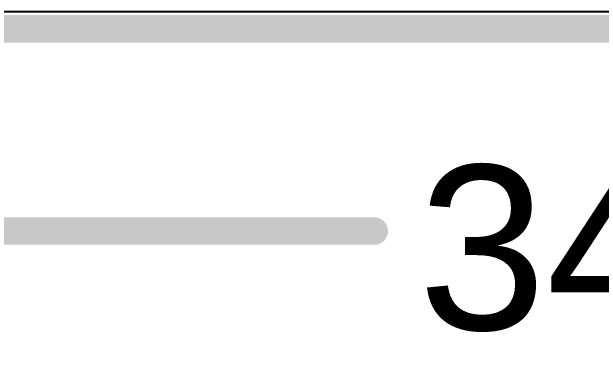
# Model space of a CAD drawing. Header units: millimetres. Extents: x -0.05 to 1.48, y -0.18 to 0.41.
# Drawn here: x 0.1861 to 0.4008, y -0.177 to -0.043 of the extents above; entities that cross this region are included whole.
import ezdxf

# ---------------------------------------------------------------- set-up
doc = ezdxf.new("R2010")
doc.units = ezdxf.units.MM
doc.header["$MEASUREMENT"] = 0
for name, color, linetype in [('BottomLayer', 5, 'Continuous'), ('Mechanical1', 6, 'Continuous'), ('Mechanical2', 216, 'Continuous'), ('TopLayer', 1, 'Continuous')]:
    doc.layers.add(name, color=color, linetype=linetype)
doc.styles.add('Arial', font='arial.ttf', dxfattribs={"height": 0.2})

msp = doc.modelspace()

# ---------------------------------------------------------------- linework, layer by layer
at = {"layer": 'BottomLayer'}
msp.add_line((1.283, -0.043), (-0.043, -0.043), dxfattribs=at)
at = {"layer": 'Mechanical1', "const_width": 0.01}
msp.add_lwpolyline([(-0.04921, -0.123), (0.31817, -0.123)], dxfattribs=at)
at = {"layer": 'Mechanical1', "const_width": 0.005}
msp.add_lwpolyline([(0.31567, -0.123, 1), (0.32067, -0.123, 1)], format="xyb", close=True, dxfattribs=at)
at = {"layer": 'Mechanical2', "const_width": 0.01}
msp.add_lwpolyline([(-0.04921, -0.04921), (1.28937, -0.04921)], dxfattribs=at)
at = {"layer": 'TopLayer'}
msp.add_line((0.4113, -0.043), (-0.043, -0.043), dxfattribs=at)

# ---------------------------------------------------------------- texts
at = {"layer": 'Mechanical1', "style": 'Arial'}
msp.add_text('34.00 (mm)', height=0.06, dxfattribs=at).set_placement((0.33417, -0.15899))

doc.saveas('drawing.dxf')
